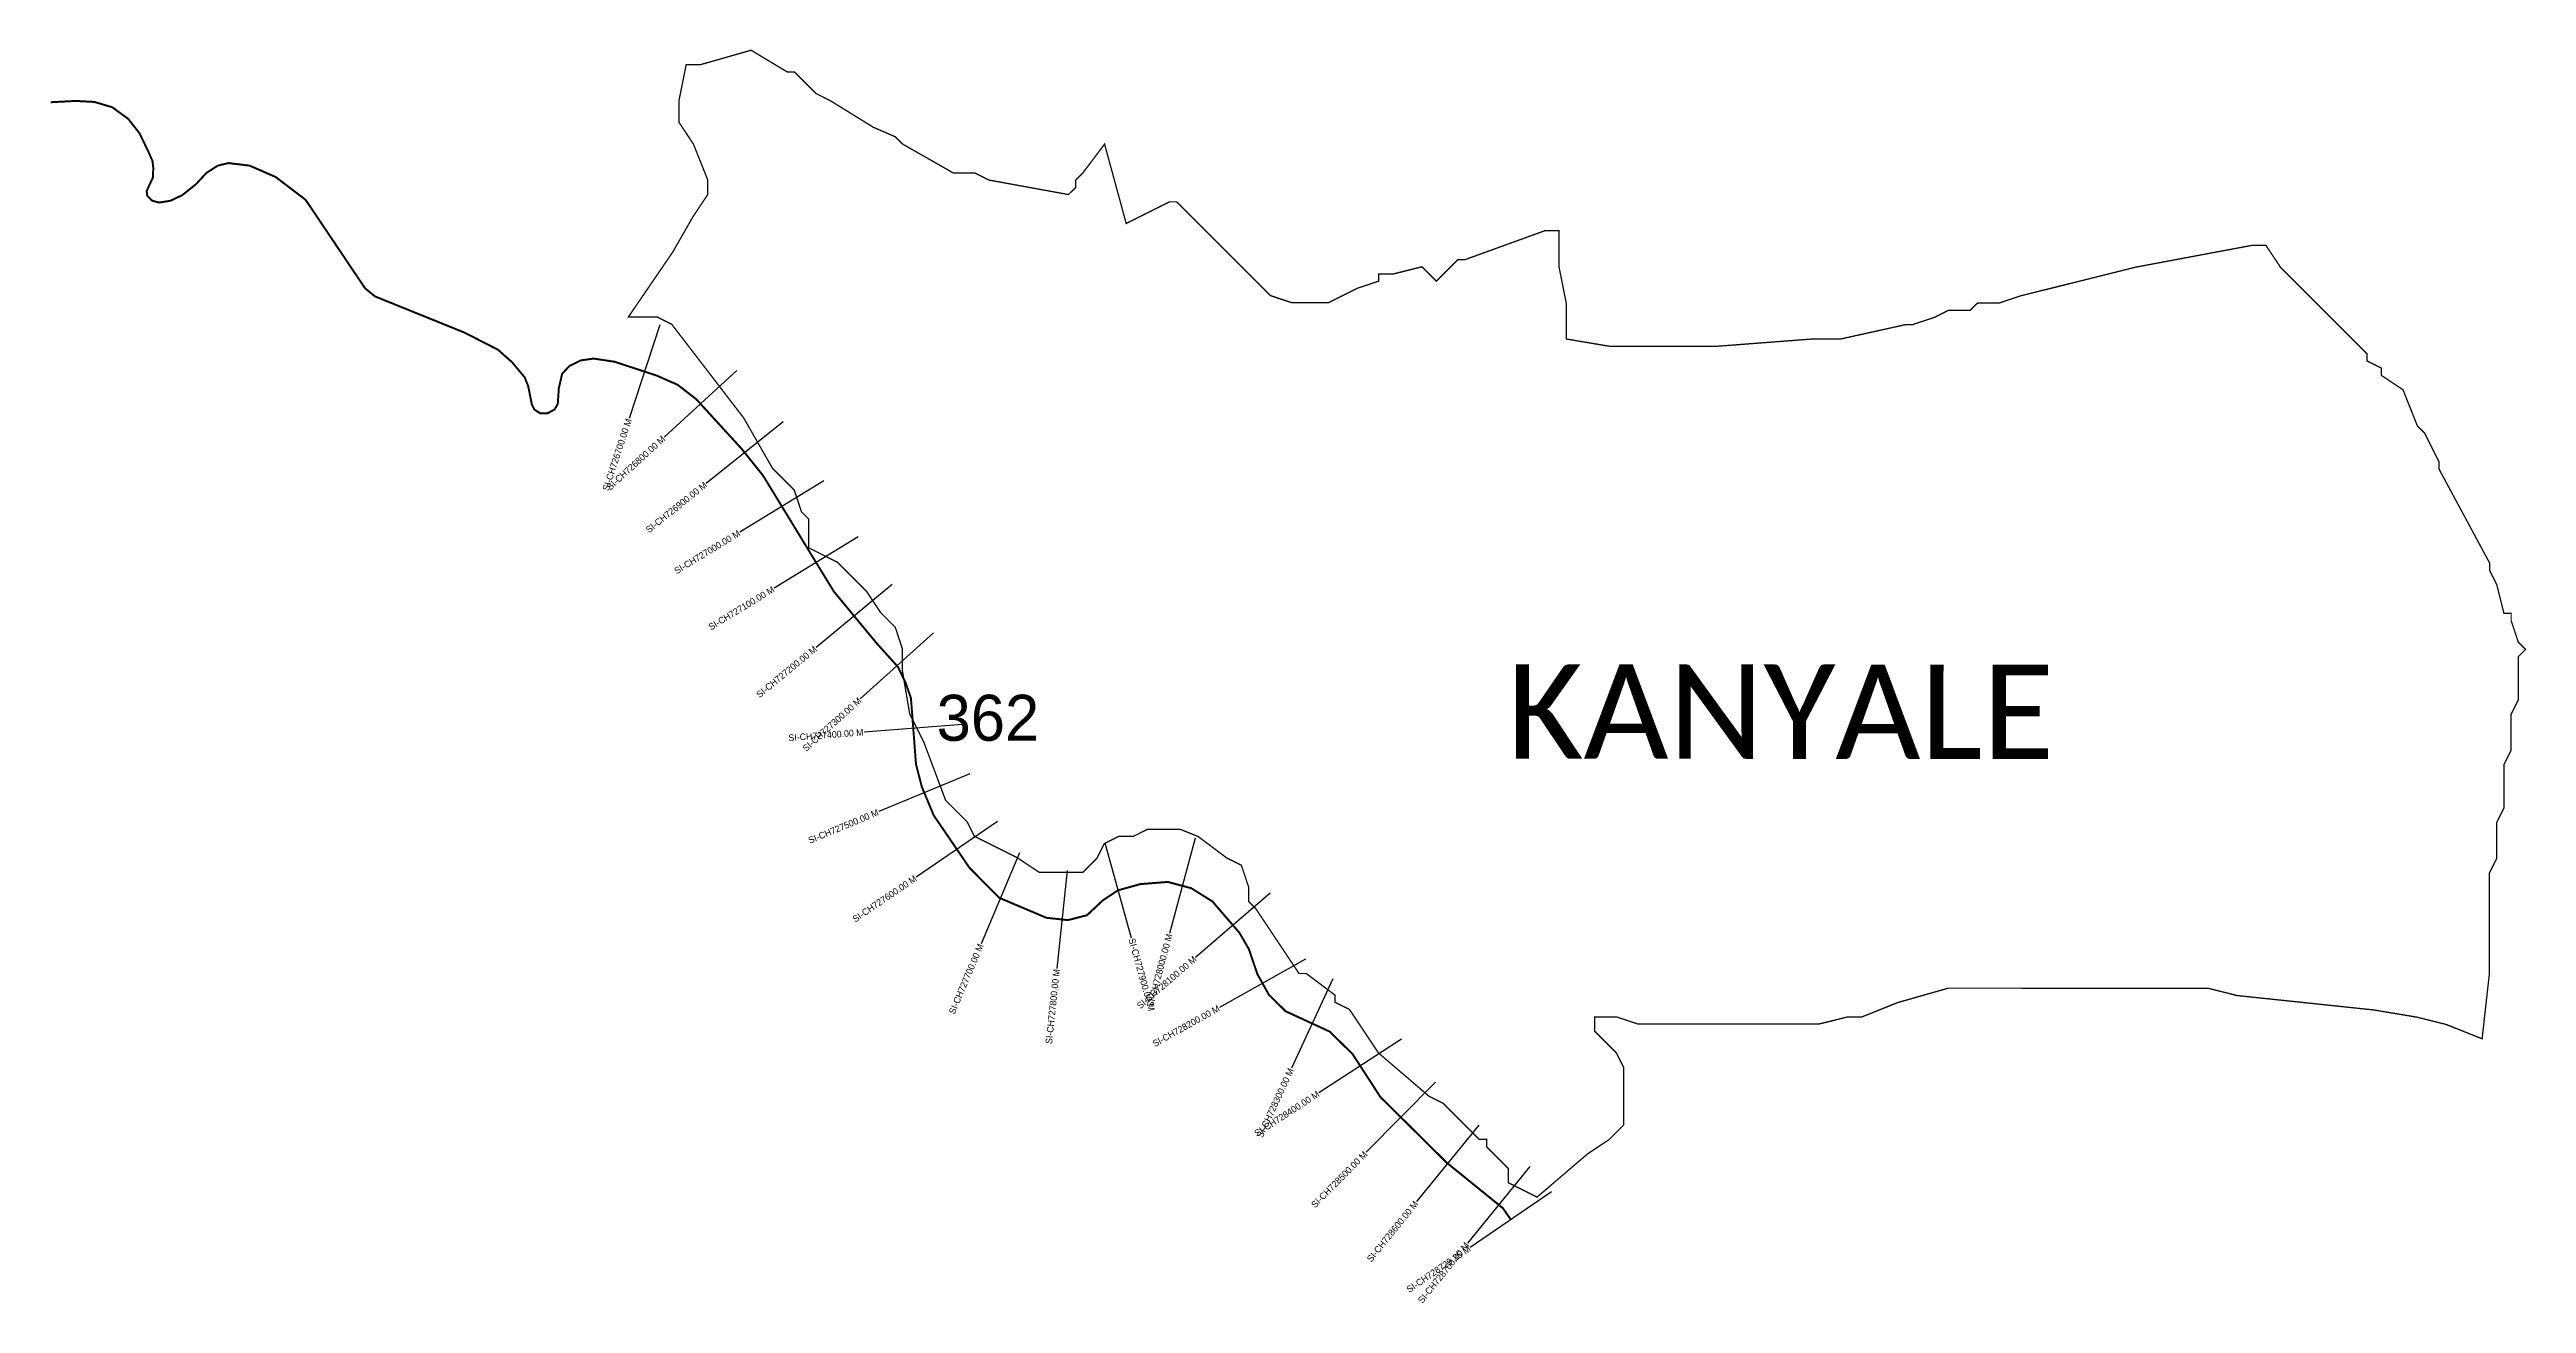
# Model space of a CAD drawing. Header units: metres. Extents: x 355891 to 359660, y 1739104 to 1741013.
import ezdxf
from ezdxf.enums import TextEntityAlignment as Align

# ---------------------------------------------------------------- set-up
doc = ezdxf.new("R2010")
doc.units = ezdxf.units.M
for name, color, linetype in [('CS', 134, 'Continuous'), ('CSMark', 6, 'Continuous'), ('NATURALLY PROTECTED', 3, 'Continuous'), ('VILLAGE NAME', 250, 'Continuous')]:
    doc.layers.add(name, color=color, linetype=linetype)

msp = doc.modelspace()

# ---------------------------------------------------------------- linework, layer by layer
at = {"color": 6, "const_width": 2}
msp.add_lwpolyline([(356881.5, 1740989.6), (356958.3, 1741011.5), (357013.2, 1740978.5), (357024.2, 1740978.5), (357057.1, 1740945.6), (357079, 1740934.6), (357144, 1740894.4), (357177.8, 1740879.7), (357188.8, 1740868.7), (357265.7, 1740824.8), (357298.6, 1740824.7), (357320.5, 1740813.8), (357441.3, 1740791.8), (357452.3, 1740802.7), (357452.3, 1740813.7), (357463.2, 1740824.7), (357496.2, 1740868.6), (357529.1, 1740747.8), (357595, 1740780.7), (357605.9, 1740780.7), (357748.6, 1740638), (357781.5, 1740627), (357836.4, 1740627), (357880.3, 1740648.9), (357913.3, 1740659.9), (357913.3, 1740670.8), (357935.2, 1740670.8), (357979.1, 1740681.8), (358001.1, 1740659.9), (358034, 1740692.8), (358045, 1740692.8), (358165.8, 1740736.6), (358187.7, 1740736.6), (358187.7, 1740681.7), (358198.7, 1740626.8), (358198.7, 1740571.9), (358264.5, 1740560.9), (358429.2, 1740560.9), (358571.9, 1740571.8), (358615.9, 1740571.8), (358714.7, 1740593.7), (358725.6, 1740593.7), (358758.6, 1740604.7), (358780.5, 1740615.6), (358813.5, 1740615.6), (358824.5, 1740626.6), (358857.4, 1740626.6), (358890.3, 1740637.6), (359066, 1740681.4), (359241.6, 1740714.3), (359263.6, 1740714.3), (359285.5, 1740681.3), (359417.2, 1740549.5), (359417.2, 1740538.6), (359439.2, 1740527.6), (359439.2, 1740516.6), (359472.1, 1740494.6), (359494, 1740439.7), (359505, 1740428.7), (359527, 1740384.8), (359527, 1740373.8), (359603.8, 1740231.1), (359603.8, 1740220.1), (359614.7, 1740198.2), (359625.7, 1740154.3), (359636.7, 1740154.3), (359636.7, 1740143.3), (359647.6, 1740110.3), (359658.6, 1740099.4), (359647.6, 1740088.4), (359647.6, 1740022.5), (359636.6, 1740000.6), (359636.6, 1739945.7), (359625.6, 1739923.7), (359625.6, 1739857.8), (359614.6, 1739835.9), (359614.6, 1739781), (359603.6, 1739759.1), (359603.5, 1739605.3), (359592.5, 1739506.6), (359537.6, 1739528.5), (359493.7, 1739539.5), (359427.9, 1739550.5), (359219.3, 1739572.5), (359175.4, 1739583.6), (358780.2, 1739583.7), (358703.3, 1739561.8), (358648.4, 1739539.8), (358626.5, 1739539.8), (358582.6, 1739528.9), (358308.1, 1739529), (358275.1, 1739540), (358242.2, 1739540), (358242.2, 1739518), (358275.1, 1739485.1), (358286.1, 1739463.1), (358286.1, 1739375.3), (358264.1, 1739353.3), (358231.2, 1739331.4), (358154.3, 1739265.6), (358110.4, 1739287.5), (358110.4, 1739309.5), (358077.5, 1739342.4), (358077.5, 1739353.4), (358066.5, 1739353.4), (358011.6, 1739408.3), (357989.7, 1739419.3), (357912.9, 1739485.2), (357869, 1739551.1), (357847, 1739562.1), (357847, 1739573.1), (357803.1, 1739606), (357792.1, 1739606), (357726.3, 1739704.8), (357715.3, 1739715.8), (357715.4, 1739737.8), (357704.4, 1739770.7), (357682.4, 1739781.7), (357638.5, 1739814.6), (357611.1, 1739825.6), (357561.6, 1739825.6), (357539.7, 1739814.7), (357517.8, 1739814.7), (357495.8, 1739803.7), (357484.8, 1739781.8), (357462.9, 1739759.8), (357397, 1739759.9), (357363.5, 1739782.1), (357298.2, 1739814.8), (357287.2, 1739836.7), (357254.3, 1739869.7), (357221.4, 1739957.5), (357199.5, 1740001.4), (357188.5, 1740067.3), (357188.5, 1740100.2), (357177.6, 1740133.2), (357155.6, 1740155.2), (357133.7, 1740188.1), (357089.8, 1740232), (357045.9, 1740254), (357045.9, 1740297.9), (357034.9, 1740308.9), (357024, 1740341.8), (356991, 1740374.8), (356947.1, 1740451.6), (356837.4, 1740594.4), (356815.5, 1740605.4), (356771.5, 1740605.4), (356839, 1740704.2), (356870.4, 1740759), (356892.4, 1740792), (356892.4, 1740813.9), (356870.4, 1740868.8), (356848.5, 1740901.8), (356848.5, 1740934.6), (356859.5, 1740989.6), (356881.5, 1740989.6)], dxfattribs=at)
at = {"layer": 'CS'}
for p, q in [((356819.3, 1740593.7), (356772.6, 1740451.1)), ((356936.7, 1740523.7), (356826, 1740422.6)), ((357007, 1740445.9), (356889.9, 1740352.1)), ((357069.2, 1740356), (356941.2, 1740277.9)), ((357121.3, 1740270.6), (356993.3, 1740192.5)), ((357172.8, 1740198), (357057.2, 1740102.4)), ((357235.9, 1740124.7), (357124.5, 1740024.2)), ((357279.8, 1739984.9), (357130.3, 1739973.5)), ((357291.1, 1739910), (357152.6, 1739852.4)), ((357333.4, 1739837.3), (357209.5, 1739752.7)), ((357496.6, 1739804.9), (357536.9, 1739660.4)), ((357633.9, 1739812), (357595.1, 1739667.1)), ((357366.6, 1739789.6), (357308.3, 1739651.4)), ((357439.2, 1739762.9), (357423.4, 1739613.7)), ((357748.4, 1739728.3), (357634.8, 1739630.4)), ((357802, 1739627.6), (357671.1, 1739554.5)), ((357843.5, 1739598), (357780.5, 1739461.9)), ((357948.3, 1739506), (357822.4, 1739424.4)), ((357999.8, 1739440.5), (357894.3, 1739333.9)), ((358065.5, 1739375.2), (357971, 1739258.7)), ((358143.1, 1739312.2), (358048.7, 1739195.7)), ((358176.2, 1739273.9), (358052.5, 1739189))]:
    msp.add_line(p, q, dxfattribs=at)
at = {"layer": 'NATURALLY PROTECTED', "const_width": 3, "flags": 128}
msp.add_lwpolyline([(355892.2, 1740932.3), (355930.3, 1740934.3), (355958.8, 1740932.8), (355986.1, 1740924.7), (356010.5, 1740906.9), (356027.7, 1740884.9), (356040.7, 1740857.9), (356047.3, 1740842.9), (356048.5, 1740832.5), (356048.1, 1740818), (356042.6, 1740806.2), (356038.5, 1740797.2), (356039.3, 1740790.2), (356046.5, 1740782.6), (356057.3, 1740779.6), (356074.5, 1740782.3), (356092.8, 1740791), (356113.3, 1740807.3), (356129.5, 1740824.8), (356146.9, 1740835.9), (356163.1, 1740839.7), (356195.2, 1740835.8), (356235, 1740818.4), (356280.5, 1740783.6), (356320.5, 1740724.1), (356350.8, 1740678.9), (356371, 1740648.9), (356386.3, 1740636.6), (356522, 1740581.7), (356572.9, 1740555.7), (356594.6, 1740536.5), (356613.8, 1740513.4), (356619, 1740500.4), (356624.6, 1740472.3), (356628.3, 1740464.7), (356637.7, 1740458.5), (356648.4, 1740458.8), (356659.1, 1740464.5), (356664.1, 1740472.9), (356665.7, 1740496.8), (356670.7, 1740518.9), (356681.9, 1740530.9), (356699.2, 1740539.4), (356718.8, 1740542.1), (356750.4, 1740537.3), (356814.4, 1740516.3), (356846.5, 1740502.2), (356875, 1740480.1), (356913.3, 1740438.2), (356943.9, 1740404.7), (356976.4, 1740364.1), (357013.1, 1740304), (357049.8, 1740243.8), (357084.2, 1740187.5), (357115.5, 1740149.7), (357149.4, 1740108.7), (357181.8, 1740072.7), (357193.3, 1740048.7), (357201.5, 1740025.4), (357205.9, 1739968.3), (357209.2, 1739924.6), (357218.1, 1739890.2), (357236.2, 1739846.7), (357290.6, 1739766.9), (357336.1, 1739721.1), (357381.3, 1739702), (357407.8, 1739690.8), (357440.4, 1739687.3), (357469.4, 1739694.7), (357493.6, 1739717.4), (357516.5, 1739732.6), (357550.6, 1739742.1), (357592.4, 1739745.4), (357628, 1739735.9), (357660.3, 1739715.7), (357701.5, 1739667.9), (357715.9, 1739642.9), (357728.7, 1739605.1), (357746.3, 1739573.6), (357771.6, 1739548.6), (357811.3, 1739530.3), (357838.7, 1739517.6), (357873.5, 1739483.5), (357916, 1739417.9), (358017, 1739317.9), (358073.3, 1739272.3), (358102.5, 1739248.6), (358114.3, 1739231.5)], dxfattribs=at)

# ---------------------------------------------------------------- texts
at = {"insert": (357240.6, 1740030.3), "char_height": 70, "attachment_point": 1}
msp.add_mtext_dynamic_manual_height_columns('362', width=95.172, gutter_width=1, heights=[0], dxfattribs=at)
at = {"layer": 'CSMark'}
for s, rotation, p in [('SI-CH726700.00 M', 71.8468, (356772.3, 1740450.2)), ('SI-CH726700.00 M', 71.8468, (356772.3, 1740450.2)), ('SI-CH726700.00 M', 71.8468, (356772.3, 1740450.2)), ('SI-CH726800.00 M', 42.4101, (356825.3, 1740421.9)), ('SI-CH726900.00 M', 38.727, (356889.2, 1740351.5)), ('SI-CH727000.00 M', 31.3822, (356940.3, 1740277.4)), ('SI-CH727100.00 M', 31.3822, (356992.4, 1740192)), ('SI-CH727200.00 M', 39.598, (357056.4, 1740101.8)), ('SI-CH727300.00 M', 42.0515, (357123.8, 1740023.5)), ('SI-CH727400.00 M', 4.3646, (357129.3, 1739973.4)), ('SI-CH727500.00 M', 22.5859, (357151.6, 1739852)), ('SI-CH727600.00 M', 34.3278, (357208.7, 1739752.1)), ('SI-CH728000.00 M', 75.0019, (357594.9, 1739666.1)), ('SI-CH727700.00 M', 67.0921, (357307.9, 1739650.5)), ('SI-CH728100.00 M', 40.7373, (357634, 1739629.8)), ('SI-CH727800.00 M', 83.9384, (357423.3, 1739612.7)), ('SI-CH728200.00 M', 29.1796, (357670.2, 1739554)), ('SI-CH728300.00 M', 65.1678, (357780.1, 1739461)), ('SI-CH728400.00 M', 32.9564, (357821.6, 1739423.8)), ('SI-CH728500.00 M', 45.3086, (357893.6, 1739333.2)), ('SI-CH728600.00 M', 50.9649, (357970.4, 1739257.9)), ('SI-CH728729.35 M', 34.4588, (358051.6, 1739188.5)), ('SI-CH728700.00 M', 50.9649, (358048, 1739195))]:
    msp.add_text(s, height=10, rotation=rotation, dxfattribs=at).set_placement(p, align=Align.MIDDLE_RIGHT)
msp.add_text('SI-CH727900.00 M', height=10, rotation=285.613, dxfattribs=at).set_placement((357537.2, 1739659.5), align=Align.MIDDLE_LEFT)
at = {"layer": 'VILLAGE NAME', "insert": (358108.6, 1740076.6), "char_height": 143.7, "attachment_point": 1, "rotation": 359.9793}
msp.add_mtext_dynamic_manual_height_columns('{\\fCalibri|b0|i0|c0|p34;KANYALE}', width=1418, gutter_width=718.5, heights=[0], dxfattribs=at)

doc.saveas('drawing.dxf')
